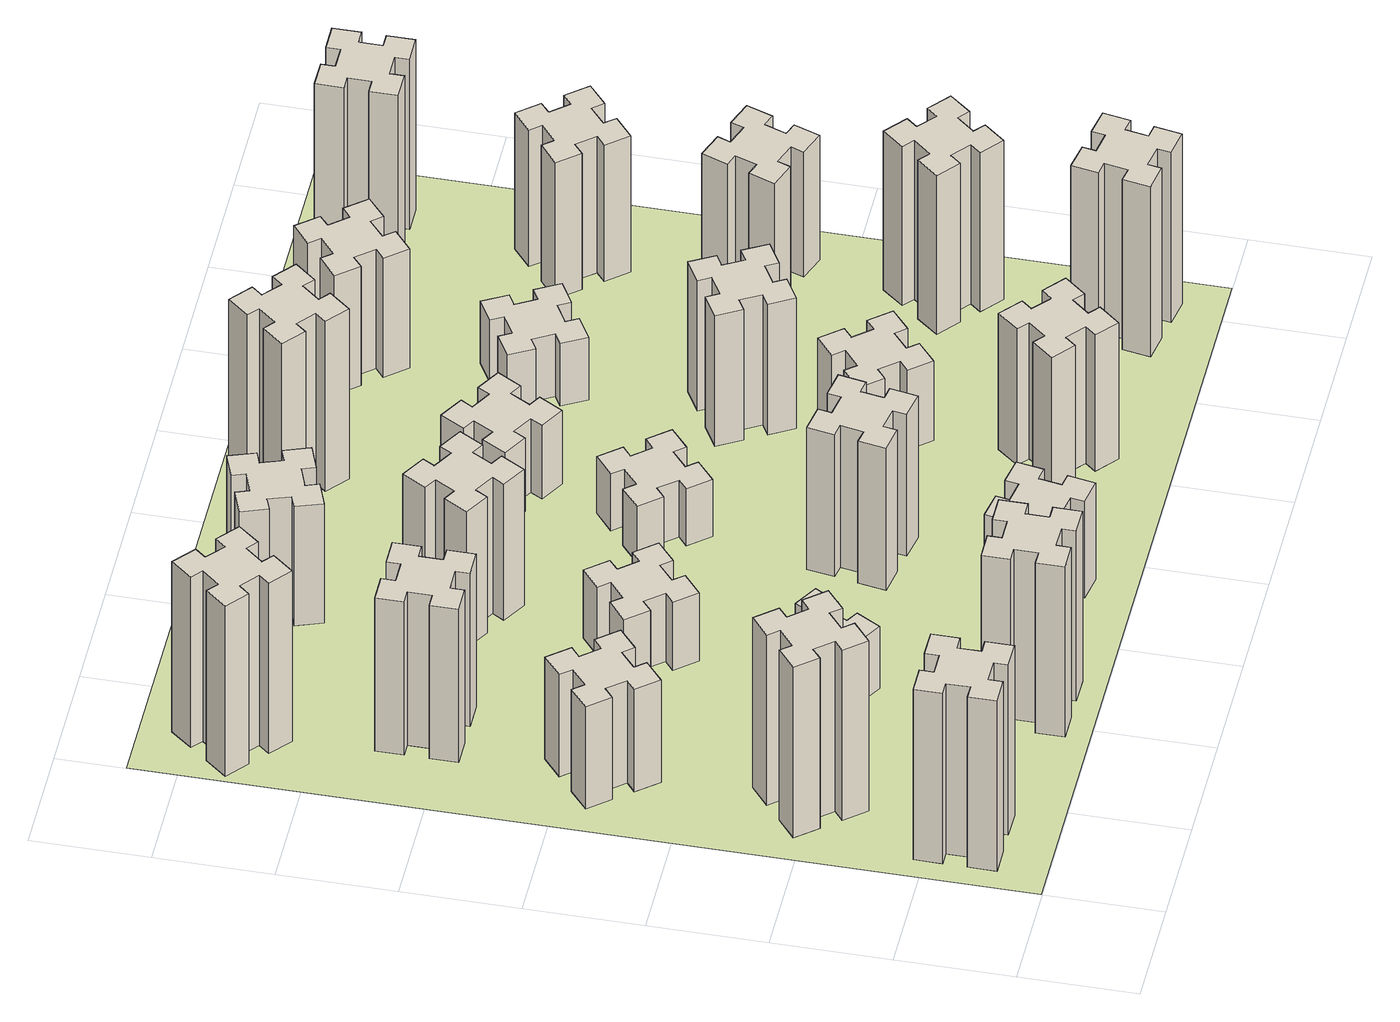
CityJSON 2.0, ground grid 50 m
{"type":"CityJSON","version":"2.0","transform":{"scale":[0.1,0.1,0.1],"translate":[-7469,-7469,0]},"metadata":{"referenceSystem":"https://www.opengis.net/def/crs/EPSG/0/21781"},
"CityObjects":{
"building1":{"type":"Building","attributes":{"class":"1000","function":"1000","usage":"1000","yearOfConstruction":2016,"roofType":"1000","measuredHeight":90,"storeysAboveGround":30,"storeysBelowGround":0},"geometry":[{"type":"Solid","lod":"1","boundaries":[[[[0,1,2,3,4,5,6,7,8,9,10,11,12,13,14,15,16,17,18,19]],[[17,16,20,21]],[[16,15,22,20]],[[15,14,23,22]],[[14,13,24,23]],[[13,12,25,24]],[[12,11,26,25]],[[11,10,27,26]],[[10,9,28,27]],[[9,8,29,28]],[[8,7,30,29]],[[7,6,31,30]],[[6,5,32,31]],[[5,4,33,32]],[[4,3,34,33]],[[3,2,35,34]],[[2,1,36,35]],[[1,0,37,36]],[[0,19,38,37]],[[19,18,39,38]],[[18,17,21,39]],[[24,25,26,27,28,29,30,31,32,33,34,35,36,37,38,39,21,20,22,23]]]]}]},
"building2":{"type":"Building","attributes":{"class":"1000","function":"1000","usage":"1000","yearOfConstruction":2016,"roofType":"1000","measuredHeight":90,"storeysAboveGround":30,"storeysBelowGround":0},"geometry":[{"type":"Solid","lod":"1","boundaries":[[[[40,41,42,43,44,45,46,47,48,49,50,51,52,53,54,55,56,57,58,59]],[[57,56,60,61]],[[56,55,62,60]],[[55,54,63,62]],[[54,53,64,63]],[[53,52,65,64]],[[52,51,66,65]],[[51,50,67,66]],[[50,49,68,67]],[[49,48,69,68]],[[48,47,70,69]],[[47,46,71,70]],[[46,45,72,71]],[[45,44,73,72]],[[44,43,74,73]],[[43,42,75,74]],[[42,41,76,75]],[[41,40,77,76]],[[40,59,78,77]],[[59,58,79,78]],[[58,57,61,79]],[[64,65,66,67,68,69,70,71,72,73,74,75,76,77,78,79,61,60,62,63]]]]}]},
"building3":{"type":"Building","attributes":{"class":"1000","function":"1000","usage":"1000","yearOfConstruction":2016,"roofType":"1000","measuredHeight":54,"storeysAboveGround":30,"storeysBelowGround":0},"geometry":[{"type":"Solid","lod":"1","boundaries":[[[[80,81,82,83,84,85,86,87,88,89,90,91,92,93,94,95,96,97,98,99]],[[97,96,100,101]],[[96,95,102,100]],[[95,94,103,102]],[[94,93,104,103]],[[93,92,105,104]],[[92,91,106,105]],[[91,90,107,106]],[[90,89,108,107]],[[89,88,109,108]],[[88,87,110,109]],[[87,86,111,110]],[[86,85,112,111]],[[85,84,113,112]],[[84,83,114,113]],[[83,82,115,114]],[[82,81,116,115]],[[81,80,117,116]],[[80,99,118,117]],[[99,98,119,118]],[[98,97,101,119]],[[104,105,106,107,108,109,110,111,112,113,114,115,116,117,118,119,101,100,102,103]]]]}]},
"building4":{"type":"Building","attributes":{"class":"1000","function":"1000","usage":"1000","yearOfConstruction":2016,"roofType":"1000","measuredHeight":90,"storeysAboveGround":30,"storeysBelowGround":0},"geometry":[{"type":"Solid","lod":"1","boundaries":[[[[120,121,122,123,124,125,126,127,128,129,130,131,132,133,134,135,136,137,138,139]],[[137,136,140,141]],[[136,135,142,140]],[[135,134,143,142]],[[134,133,144,143]],[[133,132,145,144]],[[132,131,146,145]],[[131,130,147,146]],[[130,129,148,147]],[[129,128,149,148]],[[128,127,150,149]],[[127,126,151,150]],[[126,125,152,151]],[[125,124,153,152]],[[124,123,154,153]],[[123,122,155,154]],[[122,121,156,155]],[[121,120,157,156]],[[120,139,158,157]],[[139,138,159,158]],[[138,137,141,159]],[[144,145,146,147,148,149,150,151,152,153,154,155,156,157,158,159,141,140,142,143]]]]}]},
"building5":{"type":"Building","attributes":{"class":"1000","function":"1000","usage":"1000","yearOfConstruction":2016,"roofType":"1000","measuredHeight":81,"storeysAboveGround":30,"storeysBelowGround":0},"geometry":[{"type":"Solid","lod":"1","boundaries":[[[[160,161,162,163,164,165,166,167,168,169,170,171,172,173,174,175,176,177,178,179]],[[177,176,180,181]],[[176,175,182,180]],[[175,174,183,182]],[[174,173,184,183]],[[173,172,185,184]],[[172,171,186,185]],[[171,170,187,186]],[[170,169,188,187]],[[169,168,189,188]],[[168,167,190,189]],[[167,166,191,190]],[[166,165,192,191]],[[165,164,193,192]],[[164,163,194,193]],[[163,162,195,194]],[[162,161,196,195]],[[161,160,197,196]],[[160,179,198,197]],[[179,178,199,198]],[[178,177,181,199]],[[184,185,186,187,188,189,190,191,192,193,194,195,196,197,198,199,181,180,182,183]]]]}]},
"building6":{"type":"Building","attributes":{"class":"1000","function":"1000","usage":"1000","yearOfConstruction":2016,"roofType":"1000","measuredHeight":90,"storeysAboveGround":30,"storeysBelowGround":0},"geometry":[{"type":"Solid","lod":"1","boundaries":[[[[200,201,202,203,204,205,206,207,208,209,210,211,212,213,214,215,216,217,218,219]],[[217,216,220,221]],[[216,215,222,220]],[[215,214,223,222]],[[214,213,224,223]],[[213,212,225,224]],[[212,211,226,225]],[[211,210,227,226]],[[210,209,228,227]],[[209,208,229,228]],[[208,207,230,229]],[[207,206,231,230]],[[206,205,232,231]],[[205,204,233,232]],[[204,203,234,233]],[[203,202,235,234]],[[202,201,236,235]],[[201,200,237,236]],[[200,219,238,237]],[[219,218,239,238]],[[218,217,221,239]],[[224,225,226,227,228,229,230,231,232,233,234,235,236,237,238,239,221,220,222,223]]]]}]},
"building7":{"type":"Building","attributes":{"class":"1000","function":"1000","usage":"1000","yearOfConstruction":2016,"roofType":"1000","measuredHeight":33,"storeysAboveGround":30,"storeysBelowGround":0},"geometry":[{"type":"Solid","lod":"1","boundaries":[[[[240,241,242,243,244,245,246,247,248,249,250,251,252,253,254,255,256,257,258,259]],[[257,256,260,261]],[[256,255,262,260]],[[255,254,263,262]],[[254,253,264,263]],[[253,252,265,264]],[[252,251,266,265]],[[251,250,267,266]],[[250,249,268,267]],[[249,248,269,268]],[[248,247,270,269]],[[247,246,271,270]],[[246,245,272,271]],[[245,244,273,272]],[[244,243,274,273]],[[243,242,275,274]],[[242,241,276,275]],[[241,240,277,276]],[[240,259,278,277]],[[259,258,279,278]],[[258,257,261,279]],[[264,265,266,267,268,269,270,271,272,273,274,275,276,277,278,279,261,260,262,263]]]]}]},
"building8":{"type":"Building","attributes":{"class":"1000","function":"1000","usage":"1000","yearOfConstruction":2016,"roofType":"1000","measuredHeight":36,"storeysAboveGround":30,"storeysBelowGround":0},"geometry":[{"type":"Solid","lod":"1","boundaries":[[[[280,281,282,283,284,285,286,287,288,289,290,291,292,293,294,295,296,297,298,299]],[[297,296,300,301]],[[296,295,302,300]],[[295,294,303,302]],[[294,293,304,303]],[[293,292,305,304]],[[292,291,306,305]],[[291,290,307,306]],[[290,289,308,307]],[[289,288,309,308]],[[288,287,310,309]],[[287,286,311,310]],[[286,285,312,311]],[[285,284,313,312]],[[284,283,314,313]],[[283,282,315,314]],[[282,281,316,315]],[[281,280,317,316]],[[280,299,318,317]],[[299,298,319,318]],[[298,297,301,319]],[[304,305,306,307,308,309,310,311,312,313,314,315,316,317,318,319,301,300,302,303]]]]}]},
"building9":{"type":"Building","attributes":{"class":"1000","function":"1000","usage":"1000","yearOfConstruction":2016,"roofType":"1000","measuredHeight":51,"storeysAboveGround":30,"storeysBelowGround":0},"geometry":[{"type":"Solid","lod":"1","boundaries":[[[[320,321,322,323,324,325,326,327,328,329,330,331,332,333,334,335,336,337,338,339]],[[337,336,340,341]],[[336,335,342,340]],[[335,334,343,342]],[[334,333,344,343]],[[333,332,345,344]],[[332,331,346,345]],[[331,330,347,346]],[[330,329,348,347]],[[329,328,349,348]],[[328,327,350,349]],[[327,326,351,350]],[[326,325,352,351]],[[325,324,353,352]],[[324,323,354,353]],[[323,322,355,354]],[[322,321,356,355]],[[321,320,357,356]],[[320,339,358,357]],[[339,338,359,358]],[[338,337,341,359]],[[344,345,346,347,348,349,350,351,352,353,354,355,356,357,358,359,341,340,342,343]]]]}]},
"building10":{"type":"Building","attributes":{"class":"1000","function":"1000","usage":"1000","yearOfConstruction":2016,"roofType":"1000","measuredHeight":72,"storeysAboveGround":30,"storeysBelowGround":0},"geometry":[{"type":"Solid","lod":"1","boundaries":[[[[360,361,362,363,364,365,366,367,368,369,370,371,372,373,374,375,376,377,378,379]],[[377,376,380,381]],[[376,375,382,380]],[[375,374,383,382]],[[374,373,384,383]],[[373,372,385,384]],[[372,371,386,385]],[[371,370,387,386]],[[370,369,388,387]],[[369,368,389,388]],[[368,367,390,389]],[[367,366,391,390]],[[366,365,392,391]],[[365,364,393,392]],[[364,363,394,393]],[[363,362,395,394]],[[362,361,396,395]],[[361,360,397,396]],[[360,379,398,397]],[[379,378,399,398]],[[378,377,381,399]],[[384,385,386,387,388,389,390,391,392,393,394,395,396,397,398,399,381,380,382,383]]]]}]},
"building11":{"type":"Building","attributes":{"class":"1000","function":"1000","usage":"1000","yearOfConstruction":2016,"roofType":"1000","measuredHeight":63,"storeysAboveGround":30,"storeysBelowGround":0},"geometry":[{"type":"Solid","lod":"1","boundaries":[[[[400,401,402,403,404,405,406,407,408,409,410,411,412,413,414,415,416,417,418,419]],[[417,416,420,421]],[[416,415,422,420]],[[415,414,423,422]],[[414,413,424,423]],[[413,412,425,424]],[[412,411,426,425]],[[411,410,427,426]],[[410,409,428,427]],[[409,408,429,428]],[[408,407,430,429]],[[407,406,431,430]],[[406,405,432,431]],[[405,404,433,432]],[[404,403,434,433]],[[403,402,435,434]],[[402,401,436,435]],[[401,400,437,436]],[[400,419,438,437]],[[419,418,439,438]],[[418,417,421,439]],[[424,425,426,427,428,429,430,431,432,433,434,435,436,437,438,439,421,420,422,423]]]]}]},
"building12":{"type":"Building","attributes":{"class":"1000","function":"1000","usage":"1000","yearOfConstruction":2016,"roofType":"1000","measuredHeight":75,"storeysAboveGround":30,"storeysBelowGround":0},"geometry":[{"type":"Solid","lod":"1","boundaries":[[[[440,441,442,443,444,445,446,447,448,449,450,451,452,453,454,455,456,457,458,459]],[[457,456,460,461]],[[456,455,462,460]],[[455,454,463,462]],[[454,453,464,463]],[[453,452,465,464]],[[452,451,466,465]],[[451,450,467,466]],[[450,449,468,467]],[[449,448,469,468]],[[448,447,470,469]],[[447,446,471,470]],[[446,445,472,471]],[[445,444,473,472]],[[444,443,474,473]],[[443,442,475,474]],[[442,441,476,475]],[[441,440,477,476]],[[440,459,478,477]],[[459,458,479,478]],[[458,457,461,479]],[[464,465,466,467,468,469,470,471,472,473,474,475,476,477,478,479,461,460,462,463]]]]}]},
"building13":{"type":"Building","attributes":{"class":"1000","function":"1000","usage":"1000","yearOfConstruction":2016,"roofType":"1000","measuredHeight":30,"storeysAboveGround":30,"storeysBelowGround":0},"geometry":[{"type":"Solid","lod":"1","boundaries":[[[[480,481,482,483,484,485,486,487,488,489,490,491,492,493,494,495,496,497,498,499]],[[497,496,500,501]],[[496,495,502,500]],[[495,494,503,502]],[[494,493,504,503]],[[493,492,505,504]],[[492,491,506,505]],[[491,490,507,506]],[[490,489,508,507]],[[489,488,509,508]],[[488,487,510,509]],[[487,486,511,510]],[[486,485,512,511]],[[485,484,513,512]],[[484,483,514,513]],[[483,482,515,514]],[[482,481,516,515]],[[481,480,517,516]],[[480,499,518,517]],[[499,498,519,518]],[[498,497,501,519]],[[504,505,506,507,508,509,510,511,512,513,514,515,516,517,518,519,501,500,502,503]]]]}]},
"building14":{"type":"Building","attributes":{"class":"1000","function":"1000","usage":"1000","yearOfConstruction":2016,"roofType":"1000","measuredHeight":39,"storeysAboveGround":30,"storeysBelowGround":0},"geometry":[{"type":"Solid","lod":"1","boundaries":[[[[520,521,522,523,524,525,526,527,528,529,530,531,532,533,534,535,536,537,538,539]],[[537,536,540,541]],[[536,535,542,540]],[[535,534,543,542]],[[534,533,544,543]],[[533,532,545,544]],[[532,531,546,545]],[[531,530,547,546]],[[530,529,548,547]],[[529,528,549,548]],[[528,527,550,549]],[[527,526,551,550]],[[526,525,552,551]],[[525,524,553,552]],[[524,523,554,553]],[[523,522,555,554]],[[522,521,556,555]],[[521,520,557,556]],[[520,539,558,557]],[[539,538,559,558]],[[538,537,541,559]],[[544,545,546,547,548,549,550,551,552,553,554,555,556,557,558,559,541,540,542,543]]]]}]},
"building15":{"type":"Building","attributes":{"class":"1000","function":"1000","usage":"1000","yearOfConstruction":2016,"roofType":"1000","measuredHeight":72,"storeysAboveGround":30,"storeysBelowGround":0},"geometry":[{"type":"Solid","lod":"1","boundaries":[[[[560,561,562,563,564,565,566,567,568,569,570,571,572,573,574,575,576,577,578,579]],[[577,576,580,581]],[[576,575,582,580]],[[575,574,583,582]],[[574,573,584,583]],[[573,572,585,584]],[[572,571,586,585]],[[571,570,587,586]],[[570,569,588,587]],[[569,568,589,588]],[[568,567,590,589]],[[567,566,591,590]],[[566,565,592,591]],[[565,564,593,592]],[[564,563,594,593]],[[563,562,595,594]],[[562,561,596,595]],[[561,560,597,596]],[[560,579,598,597]],[[579,578,599,598]],[[578,577,581,599]],[[584,585,586,587,588,589,590,591,592,593,594,595,596,597,598,599,581,580,582,583]]]]}]},
"building16":{"type":"Building","attributes":{"class":"1000","function":"1000","usage":"1000","yearOfConstruction":2016,"roofType":"1000","measuredHeight":90,"storeysAboveGround":30,"storeysBelowGround":0},"geometry":[{"type":"Solid","lod":"1","boundaries":[[[[600,601,602,603,604,605,606,607,608,609,610,611,612,613,614,615,616,617,618,619]],[[617,616,620,621]],[[616,615,622,620]],[[615,614,623,622]],[[614,613,624,623]],[[613,612,625,624]],[[612,611,626,625]],[[611,610,627,626]],[[610,609,628,627]],[[609,608,629,628]],[[608,607,630,629]],[[607,606,631,630]],[[606,605,632,631]],[[605,604,633,632]],[[604,603,634,633]],[[603,602,635,634]],[[602,601,636,635]],[[601,600,637,636]],[[600,619,638,637]],[[619,618,639,638]],[[618,617,621,639]],[[624,625,626,627,628,629,630,631,632,633,634,635,636,637,638,639,621,620,622,623]]]]}]},
"building17":{"type":"Building","attributes":{"class":"1000","function":"1000","usage":"1000","yearOfConstruction":2016,"roofType":"1000","measuredHeight":42,"storeysAboveGround":30,"storeysBelowGround":0},"geometry":[{"type":"Solid","lod":"1","boundaries":[[[[640,641,642,643,644,645,646,647,648,649,650,651,652,653,654,655,656,657,658,659]],[[657,656,660,661]],[[656,655,662,660]],[[655,654,663,662]],[[654,653,664,663]],[[653,652,665,664]],[[652,651,666,665]],[[651,650,667,666]],[[650,649,668,667]],[[649,648,669,668]],[[648,647,670,669]],[[647,646,671,670]],[[646,645,672,671]],[[645,644,673,672]],[[644,643,674,673]],[[643,642,675,674]],[[642,641,676,675]],[[641,640,677,676]],[[640,659,678,677]],[[659,658,679,678]],[[658,657,661,679]],[[664,665,666,667,668,669,670,671,672,673,674,675,676,677,678,679,661,660,662,663]]]]}]},
"building18":{"type":"Building","attributes":{"class":"1000","function":"1000","usage":"1000","yearOfConstruction":2016,"roofType":"1000","measuredHeight":69,"storeysAboveGround":30,"storeysBelowGround":0},"geometry":[{"type":"Solid","lod":"1","boundaries":[[[[680,681,682,683,684,685,686,687,688,689,690,691,692,693,694,695,696,697,698,699]],[[697,696,700,701]],[[696,695,702,700]],[[695,694,703,702]],[[694,693,704,703]],[[693,692,705,704]],[[692,691,706,705]],[[691,690,707,706]],[[690,689,708,707]],[[689,688,709,708]],[[688,687,710,709]],[[687,686,711,710]],[[686,685,712,711]],[[685,684,713,712]],[[684,683,714,713]],[[683,682,715,714]],[[682,681,716,715]],[[681,680,717,716]],[[680,699,718,717]],[[699,698,719,718]],[[698,697,701,719]],[[704,705,706,707,708,709,710,711,712,713,714,715,716,717,718,719,701,700,702,703]]]]}]},
"building19":{"type":"Building","attributes":{"class":"1000","function":"1000","usage":"1000","yearOfConstruction":2016,"roofType":"1000","measuredHeight":33,"storeysAboveGround":30,"storeysBelowGround":0},"geometry":[{"type":"Solid","lod":"1","boundaries":[[[[720,721,722,723,724,725,726,727,728,729,730,731,732,733,734,735,736,737,738,739]],[[737,736,740,741]],[[736,735,742,740]],[[735,734,743,742]],[[734,733,744,743]],[[733,732,745,744]],[[732,731,746,745]],[[731,730,747,746]],[[730,729,748,747]],[[729,728,749,748]],[[728,727,750,749]],[[727,726,751,750]],[[726,725,752,751]],[[725,724,753,752]],[[724,723,754,753]],[[723,722,755,754]],[[722,721,756,755]],[[721,720,757,756]],[[720,739,758,757]],[[739,738,759,758]],[[738,737,741,759]],[[744,745,746,747,748,749,750,751,752,753,754,755,756,757,758,759,741,740,742,743]]]]}]},
"building20":{"type":"Building","attributes":{"class":"1000","function":"1000","usage":"1000","yearOfConstruction":2016,"roofType":"1000","measuredHeight":90,"storeysAboveGround":30,"storeysBelowGround":0},"geometry":[{"type":"Solid","lod":"1","boundaries":[[[[760,761,762,763,764,765,766,767,768,769,770,771,772,773,774,775,776,777,778,779]],[[777,776,780,781]],[[776,775,782,780]],[[775,774,783,782]],[[774,773,784,783]],[[773,772,785,784]],[[772,771,786,785]],[[771,770,787,786]],[[770,769,788,787]],[[769,768,789,788]],[[768,767,790,789]],[[767,766,791,790]],[[766,765,792,791]],[[765,764,793,792]],[[764,763,794,793]],[[763,762,795,794]],[[762,761,796,795]],[[761,760,797,796]],[[760,779,798,797]],[[779,778,799,798]],[[778,777,781,799]],[[784,785,786,787,788,789,790,791,792,793,794,795,796,797,798,799,781,780,782,783]]]]}]},
"building21":{"type":"Building","attributes":{"class":"1000","function":"1000","usage":"1000","yearOfConstruction":2016,"roofType":"1000","measuredHeight":63,"storeysAboveGround":30,"storeysBelowGround":0},"geometry":[{"type":"Solid","lod":"1","boundaries":[[[[800,801,802,803,804,805,806,807,808,809,810,811,812,813,814,815,816,817,818,819]],[[817,816,820,821]],[[816,815,822,820]],[[815,814,823,822]],[[814,813,824,823]],[[813,812,825,824]],[[812,811,826,825]],[[811,810,827,826]],[[810,809,828,827]],[[809,808,829,828]],[[808,807,830,829]],[[807,806,831,830]],[[806,805,832,831]],[[805,804,833,832]],[[804,803,834,833]],[[803,802,835,834]],[[802,801,836,835]],[[801,800,837,836]],[[800,819,838,837]],[[819,818,839,838]],[[818,817,821,839]],[[824,825,826,827,828,829,830,831,832,833,834,835,836,837,838,839,821,820,822,823]]]]}]},
"building22":{"type":"Building","attributes":{"class":"1000","function":"1000","usage":"1000","yearOfConstruction":2016,"roofType":"1000","measuredHeight":84,"storeysAboveGround":30,"storeysBelowGround":0},"geometry":[{"type":"Solid","lod":"1","boundaries":[[[[840,841,842,843,844,845,846,847,848,849,850,851,852,853,854,855,856,857,858,859]],[[857,856,860,861]],[[856,855,862,860]],[[855,854,863,862]],[[854,853,864,863]],[[853,852,865,864]],[[852,851,866,865]],[[851,850,867,866]],[[850,849,868,867]],[[849,848,869,868]],[[848,847,870,869]],[[847,846,871,870]],[[846,845,872,871]],[[845,844,873,872]],[[844,843,874,873]],[[843,842,875,874]],[[842,841,876,875]],[[841,840,877,876]],[[840,859,878,877]],[[859,858,879,878]],[[858,857,861,879]],[[864,865,866,867,868,869,870,871,872,873,874,875,876,877,878,879,861,860,862,863]]]]}]},
"building23":{"type":"Building","attributes":{"class":"1000","function":"1000","usage":"1000","yearOfConstruction":2016,"roofType":"1000","measuredHeight":66,"storeysAboveGround":30,"storeysBelowGround":0},"geometry":[{"type":"Solid","lod":"1","boundaries":[[[[880,881,882,883,884,885,886,887,888,889,890,891,892,893,894,895,896,897,898,899]],[[897,896,900,901]],[[896,895,902,900]],[[895,894,903,902]],[[894,893,904,903]],[[893,892,905,904]],[[892,891,906,905]],[[891,890,907,906]],[[890,889,908,907]],[[889,888,909,908]],[[888,887,910,909]],[[887,886,911,910]],[[886,885,912,911]],[[885,884,913,912]],[[884,883,914,913]],[[883,882,915,914]],[[882,881,916,915]],[[881,880,917,916]],[[880,899,918,917]],[[899,898,919,918]],[[898,897,901,919]],[[904,905,906,907,908,909,910,911,912,913,914,915,916,917,918,919,901,900,902,903]]]]}]},
"building24":{"type":"Building","attributes":{"class":"1000","function":"1000","usage":"1000","yearOfConstruction":2016,"roofType":"1000","measuredHeight":72,"storeysAboveGround":30,"storeysBelowGround":0},"geometry":[{"type":"Solid","lod":"1","boundaries":[[[[920,921,922,923,924,925,926,927,928,929,930,931,932,933,934,935,936,937,938,939]],[[937,936,940,941]],[[936,935,942,940]],[[935,934,943,942]],[[934,933,944,943]],[[933,932,945,944]],[[932,931,946,945]],[[931,930,947,946]],[[930,929,948,947]],[[929,928,949,948]],[[928,927,950,949]],[[927,926,951,950]],[[926,925,952,951]],[[925,924,953,952]],[[924,923,954,953]],[[923,922,955,954]],[[922,921,956,955]],[[921,920,957,956]],[[920,939,958,957]],[[939,938,959,958]],[[938,937,941,959]],[[944,945,946,947,948,949,950,951,952,953,954,955,956,957,958,959,941,940,942,943]]]]}]},
"building25":{"type":"Building","attributes":{"class":"1000","function":"1000","usage":"1000","yearOfConstruction":2016,"roofType":"1000","measuredHeight":90,"storeysAboveGround":30,"storeysBelowGround":0},"geometry":[{"type":"Solid","lod":"1","boundaries":[[[[960,961,962,963,964,965,966,967,968,969,970,971,972,973,974,975,976,977,978,979]],[[977,976,980,981]],[[976,975,982,980]],[[975,974,983,982]],[[974,973,984,983]],[[973,972,985,984]],[[972,971,986,985]],[[971,970,987,986]],[[970,969,988,987]],[[969,968,989,988]],[[968,967,990,989]],[[967,966,991,990]],[[966,965,992,991]],[[965,964,993,992]],[[964,963,994,993]],[[963,962,995,994]],[[962,961,996,995]],[[961,960,997,996]],[[960,979,998,997]],[[979,978,999,998]],[[978,977,981,999]],[[984,985,986,987,988,989,990,991,992,993,994,995,996,997,998,999,981,980,982,983]]]]}]},
"landuse1":{"type":"LandUse","attributes":{"name":"plot1","function":"1010"},"geometry":[{"type":"MultiSurface","lod":"1","boundaries":[[[1000,1001,1002,1003]]]}]}
},
"vertices":[
[165,425,0],[165,325,0],[105,325,0],[105,205,0],[225,205,0],[225,265,0],[325,265,0],[325,205,0],[445,205,0],[445,325,0],[385,325,0],[385,425,0],[445,425,0],[445,545,0],[325,545,0],[325,485,0],[225,485,0],[225,545,0],[105,545,0],[105,425,0],[225,485,900],[225,545,900],[325,485,900],[325,545,900],[445,545,900],[445,425,900],[385,425,900],[385,325,900],[445,325,900],[445,205,900],[325,205,900],[325,265,900],[225,265,900],[225,205,900],[105,205,900],[105,325,900],[165,325,900],[165,425,900],[105,425,900],[105,545,900],
[492,1048,0],[427,1124,0],[473,1163,0],[396,1255,0],[304,1178,0],[343,1132,0],[266,1067,0],[228,1113,0],[136,1036,0],[213,944,0],[259,983,0],[323,906,0],[277,868,0],[354,776,0],[446,853,0],[408,899,0],[484,963,0],[523,917,0],[615,994,0],[538,1086,0],[484,963,900],[523,917,900],[408,899,900],[446,853,900],[354,776,900],[277,868,900],[323,906,900],[259,983,900],[213,944,900],[136,1036,900],[228,1113,900],[266,1067,900],[343,1132,900],[304,1178,900],[396,1255,900],[473,1163,900],[427,1124,900],[492,1048,900],[538,1086,900],[615,994,900],
[492,1888,0],[427,1964,0],[473,2003,0],[396,2095,0],[304,2018,0],[343,1972,0],[266,1907,0],[228,1953,0],[136,1876,0],[213,1784,0],[259,1823,0],[323,1746,0],[277,1708,0],[354,1616,0],[446,1693,0],[408,1739,0],[484,1803,0],[523,1757,0],[615,1834,0],[538,1926,0],[484,1803,540],[523,1757,540],[408,1739,540],[446,1693,540],[354,1616,540],[277,1708,540],[323,1746,540],[259,1823,540],[213,1784,540],[136,1876,540],[228,1953,540],[266,1907,540],[343,1972,540],[304,2018,540],[396,2095,540],[473,2003,540],[427,1964,540],[492,1888,540],[538,1926,540],[615,1834,540],
[1225,225,0],[1225,325,0],[1285,325,0],[1285,445,0],[1165,445,0],[1165,385,0],[1065,385,0],[1065,445,0],[945,445,0],[945,325,0],[1005,325,0],[1005,225,0],[945,225,0],[945,105,0],[1065,105,0],[1065,165,0],[1165,165,0],[1165,105,0],[1285,105,0],[1285,225,0],[1165,165,900],[1165,105,900],[1065,165,900],[1065,105,900],[945,105,900],[945,225,900],[1005,225,900],[1005,325,900],[945,325,900],[945,445,900],[1065,445,900],[1065,385,900],[1165,385,900],[1165,445,900],[1285,445,900],[1285,325,900],[1225,325,900],[1225,225,900],[1285,225,900],[1285,105,900],
[585,2545,0],[585,2645,0],[645,2645,0],[645,2765,0],[525,2765,0],[525,2705,0],[425,2705,0],[425,2765,0],[305,2765,0],[305,2645,0],[365,2645,0],[365,2545,0],[305,2545,0],[305,2425,0],[425,2425,0],[425,2485,0],[525,2485,0],[525,2425,0],[645,2425,0],[645,2545,0],[525,2485,810],[525,2425,810],[425,2485,810],[425,2425,810],[305,2425,810],[305,2545,810],[365,2545,810],[365,2645,810],[305,2645,810],[305,2765,810],[425,2765,810],[425,2705,810],[525,2705,810],[525,2765,810],[645,2765,810],[645,2645,810],[585,2645,810],[585,2545,810],[645,2545,810],[645,2425,810],
[384,3387,0],[308,3452,0],[346,3498,0],[254,3575,0],[177,3483,0],[223,3444,0],[159,3368,0],[113,3406,0],[36,3314,0],[128,3237,0],[166,3283,0],[243,3219,0],[204,3173,0],[296,3096,0],[373,3188,0],[327,3226,0],[392,3303,0],[438,3264,0],[515,3356,0],[423,3433,0],[392,3303,900],[438,3264,900],[327,3226,900],[373,3188,900],[296,3096,900],[204,3173,900],[243,3219,900],[166,3283,900],[128,3237,900],[36,3314,900],[113,3406,900],[159,3368,900],[223,3444,900],[177,3483,900],[254,3575,900],[346,3498,900],[308,3452,900],[384,3387,900],[423,3433,900],[515,3356,900],
[1086,1017,0],[1136,1104,0],[1188,1074,0],[1248,1178,0],[1144,1238,0],[1114,1186,0],[1027,1236,0],[1057,1288,0],[953,1348,0],[893,1244,0],[945,1214,0],[895,1127,0],[843,1157,0],[783,1053,0],[887,993,0],[917,1045,0],[1004,995,0],[974,943,0],[1078,883,0],[1138,987,0],[1004,995,330],[974,943,330],[917,1045,330],[887,993,330],[783,1053,330],[843,1157,330],[895,1127,330],[945,1214,330],[893,1244,330],[953,1348,330],[1057,1288,330],[1027,1236,330],[1114,1186,330],[1144,1238,330],[1248,1178,330],[1188,1074,330],[1136,1104,330],[1086,1017,330],[1138,987,330],[1078,883,330],
[1083,1972,0],[1006,1907,0],[968,1953,0],[876,1876,0],[953,1784,0],[999,1823,0],[1063,1746,0],[1017,1708,0],[1094,1616,0],[1186,1693,0],[1148,1739,0],[1224,1803,0],[1263,1757,0],[1355,1834,0],[1278,1926,0],[1232,1888,0],[1167,1964,0],[1213,2003,0],[1136,2095,0],[1044,2018,0],[1167,1964,360],[1213,2003,360],[1232,1888,360],[1278,1926,360],[1355,1834,360],[1263,1757,360],[1224,1803,360],[1148,1739,360],[1186,1693,360],[1094,1616,360],[1017,1708,360],[1063,1746,360],[999,1823,360],[953,1784,360],[876,1876,360],[968,1953,360],[1006,1907,360],[1083,1972,360],[1044,2018,360],[1136,2095,360],
[1656,444,0],[1638,345,0],[1579,356,0],[1558,237,0],[1677,217,0],[1687,276,0],[1785,258,0],[1775,199,0],[1893,178,0],[1914,297,0],[1855,307,0],[1872,405,0],[1931,395,0],[1952,513,0],[1834,534,0],[1824,475,0],[1725,492,0],[1736,551,0],[1617,572,0],[1597,454,0],[1725,492,510],[1736,551,510],[1824,475,510],[1834,534,510],[1952,513,510],[1931,395,510],[1872,405,510],[1855,307,510],[1914,297,510],[1893,178,510],[1775,199,510],[1785,258,510],[1687,276,510],[1677,217,510],[1558,237,510],[1579,356,510],[1638,345,510],[1656,444,510],[1597,454,510],[1617,572,510],
[1314,2666,0],[1227,2716,0],[1257,2768,0],[1153,2828,0],[1093,2724,0],[1145,2694,0],[1095,2607,0],[1043,2637,0],[983,2533,0],[1087,2473,0],[1117,2525,0],[1204,2475,0],[1174,2423,0],[1278,2363,0],[1338,2467,0],[1286,2497,0],[1336,2584,0],[1388,2554,0],[1448,2658,0],[1344,2718,0],[1336,2584,720],[1388,2554,720],[1286,2497,720],[1338,2467,720],[1278,2363,720],[1174,2423,720],[1204,2475,720],[1117,2525,720],[1087,2473,720],[983,2533,720],[1043,2637,720],[1095,2607,720],[1145,2694,720],[1093,2724,720],[1153,2828,720],[1257,2768,720],[1227,2716,720],[1314,2666,720],[1344,2718,720],[1448,2658,720],
[1125,3456,0],[1031,3422,0],[1010,3478,0],[897,3437,0],[939,3324,0],[995,3345,0],[1029,3251,0],[973,3230,0],[1014,3117,0],[1127,3159,0],[1106,3215,0],[1200,3249,0],[1220,3193,0],[1333,3234,0],[1292,3347,0],[1236,3326,0],[1202,3420,0],[1258,3440,0],[1217,3553,0],[1104,3512,0],[1202,3420,630],[1258,3440,630],[1236,3326,630],[1292,3347,630],[1333,3234,630],[1220,3193,630],[1200,3249,630],[1106,3215,630],[1127,3159,630],[1014,3117,630],[973,3230,630],[1029,3251,630],[995,3345,630],[939,3324,630],[897,3437,630],[1010,3478,630],[1031,3422,630],[1125,3456,630],[1104,3512,630],[1217,3553,630],
[1955,1047,0],[1972,1145,0],[2031,1135,0],[2052,1253,0],[1934,1274,0],[1924,1215,0],[1825,1232,0],[1836,1291,0],[1717,1312,0],[1697,1194,0],[1756,1184,0],[1738,1085,0],[1679,1096,0],[1658,977,0],[1777,957,0],[1787,1016,0],[1885,998,0],[1875,939,0],[1993,918,0],[2014,1037,0],[1885,998,750],[1875,939,750],[1787,1016,750],[1777,957,750],[1658,977,750],[1679,1096,750],[1738,1085,750],[1756,1184,750],[1697,1194,750],[1717,1312,750],[1836,1291,750],[1825,1232,750],[1924,1215,750],[1934,1274,750],[2052,1253,750],[2031,1135,750],[1972,1145,750],[1955,1047,750],[2014,1037,750],[1993,918,750],
[1972,1988,0],[1907,2064,0],[1953,2103,0],[1876,2195,0],[1784,2118,0],[1823,2072,0],[1746,2007,0],[1708,2053,0],[1616,1976,0],[1693,1884,0],[1739,1923,0],[1803,1846,0],[1757,1808,0],[1834,1716,0],[1926,1793,0],[1888,1839,0],[1964,1903,0],[2003,1857,0],[2095,1934,0],[2018,2026,0],[1964,1903,300],[2003,1857,300],[1888,1839,300],[1926,1793,300],[1834,1716,300],[1757,1808,300],[1803,1846,300],[1739,1923,300],[1693,1884,300],[1616,1976,300],[1708,2053,300],[1746,2007,300],[1823,2072,300],[1784,2118,300],[1876,2195,300],[1953,2103,300],[1907,2064,300],[1972,1988,300],[2018,2026,300],[2095,1934,300],
[2026,2497,0],[2076,2584,0],[2128,2554,0],[2188,2658,0],[2084,2718,0],[2054,2666,0],[1967,2716,0],[1997,2768,0],[1893,2828,0],[1833,2724,0],[1885,2694,0],[1835,2607,0],[1783,2637,0],[1723,2533,0],[1827,2473,0],[1857,2525,0],[1944,2475,0],[1914,2423,0],[2018,2363,0],[2078,2467,0],[1944,2475,390],[1914,2423,390],[1857,2525,390],[1827,2473,390],[1723,2533,390],[1783,2637,390],[1835,2607,390],[1885,2694,390],[1833,2724,390],[1893,2828,390],[1997,2768,390],[1967,2716,390],[2054,2666,390],[2084,2718,390],[2188,2658,390],[2128,2554,390],[2076,2584,390],[2026,2497,390],[2078,2467,390],[2018,2363,390],
[2486,423,0],[2563,359,0],[2524,313,0],[2616,236,0],[2693,328,0],[2647,366,0],[2712,443,0],[2758,404,0],[2835,496,0],[2743,573,0],[2704,527,0],[2628,592,0],[2666,638,0],[2574,715,0],[2497,623,0],[2543,584,0],[2479,508,0],[2433,546,0],[2356,454,0],[2448,377,0],[2479,508,720],[2433,546,720],[2543,584,720],[2497,623,720],[2574,715,720],[2666,638,720],[2628,592,720],[2704,527,720],[2743,573,720],[2835,496,720],[2758,404,720],[2712,443,720],[2647,366,720],[2693,328,720],[2616,236,720],[2524,313,720],[2563,359,720],[2486,423,720],[2448,377,720],[2356,454,720],
[1746,3383,0],[1823,3319,0],[1784,3273,0],[1876,3196,0],[1953,3288,0],[1907,3326,0],[1972,3403,0],[2018,3364,0],[2095,3456,0],[2003,3533,0],[1964,3487,0],[1888,3552,0],[1926,3598,0],[1834,3675,0],[1757,3583,0],[1803,3544,0],[1739,3468,0],[1693,3506,0],[1616,3414,0],[1708,3337,0],[1739,3468,900],[1693,3506,900],[1803,3544,900],[1757,3583,900],[1834,3675,900],[1926,3598,900],[1888,3552,900],[1964,3487,900],[2003,3533,900],[2095,3456,900],[2018,3364,900],[1972,3403,900],[1907,3326,900],[1953,3288,900],[1876,3196,900],[1784,3273,900],[1823,3319,900],[1746,3383,900],[1708,3337,900],[1616,3414,900],
[2563,1332,0],[2486,1267,0],[2448,1313,0],[2356,1236,0],[2433,1144,0],[2479,1183,0],[2543,1106,0],[2497,1068,0],[2574,976,0],[2666,1053,0],[2628,1099,0],[2704,1163,0],[2743,1117,0],[2835,1194,0],[2758,1286,0],[2712,1248,0],[2647,1324,0],[2693,1363,0],[2616,1455,0],[2524,1378,0],[2647,1324,420],[2693,1363,420],[2712,1248,420],[2758,1286,420],[2835,1194,420],[2743,1117,420],[2704,1163,420],[2628,1099,420],[2666,1053,420],[2574,976,420],[2497,1068,420],[2543,1106,420],[2479,1183,420],[2433,1144,420],[2356,1236,420],[2448,1313,420],[2486,1267,420],[2563,1332,420],[2524,1378,420],[2616,1455,420],
[2475,1744,0],[2525,1657,0],[2473,1627,0],[2533,1523,0],[2637,1583,0],[2607,1635,0],[2694,1685,0],[2724,1633,0],[2828,1693,0],[2768,1797,0],[2716,1767,0],[2666,1854,0],[2718,1884,0],[2658,1988,0],[2554,1928,0],[2584,1876,0],[2497,1826,0],[2467,1878,0],[2363,1818,0],[2423,1714,0],[2497,1826,690],[2467,1878,690],[2584,1876,690],[2554,1928,690],[2658,1988,690],[2718,1884,690],[2666,1854,690],[2716,1767,690],[2768,1797,690],[2828,1693,690],[2724,1633,690],[2694,1685,690],[2607,1635,690],[2637,1583,690],[2533,1523,690],[2473,1627,690],[2525,1657,690],[2475,1744,690],[2423,1714,690],[2363,1818,690],
[2475,2584,0],[2525,2497,0],[2473,2467,0],[2533,2363,0],[2637,2423,0],[2607,2475,0],[2694,2525,0],[2724,2473,0],[2828,2533,0],[2768,2637,0],[2716,2607,0],[2666,2694,0],[2718,2724,0],[2658,2828,0],[2554,2768,0],[2584,2716,0],[2497,2666,0],[2467,2718,0],[2363,2658,0],[2423,2554,0],[2497,2666,330],[2467,2718,330],[2584,2716,330],[2554,2768,330],[2658,2828,330],[2718,2724,330],[2666,2694,330],[2716,2607,330],[2768,2637,330],[2828,2533,330],[2724,2473,330],[2694,2525,330],[2607,2475,330],[2637,2423,330],[2533,2363,330],[2473,2467,330],[2525,2497,330],[2475,2584,330],[2423,2554,330],[2363,2658,330],
[3504,475,0],[3405,492,0],[3416,551,0],[3297,572,0],[3277,454,0],[3336,444,0],[3318,345,0],[3259,356,0],[3238,237,0],[3357,217,0],[3367,276,0],[3465,258,0],[3455,199,0],[3573,178,0],[3594,297,0],[3535,307,0],[3552,405,0],[3611,395,0],[3632,513,0],[3514,534,0],[3552,405,900],[3611,395,900],[3535,307,900],[3594,297,900],[3573,178,900],[3455,199,900],[3465,258,900],[3367,276,900],[3357,217,900],[3238,237,900],[3259,356,900],[3318,345,900],[3336,444,900],[3277,454,900],[3297,572,900],[3416,551,900],[3405,492,900],[3504,475,900],[3514,534,900],[3632,513,900],
[2712,3368,0],[2647,3444,0],[2693,3483,0],[2616,3575,0],[2524,3498,0],[2563,3452,0],[2486,3387,0],[2448,3433,0],[2356,3356,0],[2433,3264,0],[2479,3303,0],[2543,3226,0],[2497,3188,0],[2574,3096,0],[2666,3173,0],[2628,3219,0],[2704,3283,0],[2743,3237,0],[2835,3314,0],[2758,3406,0],[2704,3283,630],[2743,3237,630],[2628,3219,630],[2666,3173,630],[2574,3096,630],[2497,3188,630],[2543,3226,630],[2479,3303,630],[2433,3264,630],[2356,3356,630],[2448,3433,630],[2486,3387,630],[2563,3452,630],[2524,3498,630],[2616,3575,630],[2693,3483,630],[2647,3444,630],[2712,3368,630],[2758,3406,630],[2835,3314,630],
[3487,1006,0],[3552,1083,0],[3598,1044,0],[3675,1136,0],[3583,1213,0],[3544,1167,0],[3468,1232,0],[3506,1278,0],[3414,1355,0],[3337,1263,0],[3383,1224,0],[3319,1148,0],[3273,1186,0],[3196,1094,0],[3288,1017,0],[3326,1063,0],[3403,999,0],[3364,953,0],[3456,876,0],[3533,968,0],[3403,999,840],[3364,953,840],[3326,1063,840],[3288,1017,840],[3196,1094,840],[3273,1186,840],[3319,1148,840],[3383,1224,840],[3337,1263,840],[3414,1355,840],[3506,1278,840],[3468,1232,840],[3544,1167,840],[3583,1213,840],[3675,1136,840],[3598,1044,840],[3552,1083,840],[3487,1006,840],[3533,968,840],[3456,876,840],
[3520,1942,0],[3426,1976,0],[3447,2032,0],[3334,2073,0],[3293,1960,0],[3349,1940,0],[3315,1846,0],[3259,1867,0],[3217,1754,0],[3330,1713,0],[3351,1769,0],[3445,1735,0],[3424,1679,0],[3537,1637,0],[3578,1750,0],[3522,1771,0],[3556,1865,0],[3612,1844,0],[3653,1957,0],[3540,1998,0],[3556,1865,660],[3612,1844,660],[3522,1771,660],[3578,1750,660],[3537,1637,660],[3424,1679,660],[3445,1735,660],[3351,1769,660],[3330,1713,660],[3217,1754,660],[3259,1867,660],[3315,1846,660],[3349,1940,660],[3293,1960,660],[3334,2073,660],[3447,2032,660],[3426,1976,660],[3520,1942,660],[3540,1998,660],[3653,1957,660],
[3219,2563,0],[3283,2486,0],[3237,2448,0],[3314,2356,0],[3406,2433,0],[3368,2479,0],[3444,2543,0],[3483,2497,0],[3575,2574,0],[3498,2666,0],[3452,2628,0],[3387,2704,0],[3433,2743,0],[3356,2835,0],[3264,2758,0],[3303,2712,0],[3226,2647,0],[3188,2693,0],[3096,2616,0],[3173,2524,0],[3226,2647,720],[3188,2693,720],[3303,2712,720],[3264,2758,720],[3356,2835,720],[3433,2743,720],[3387,2704,720],[3452,2628,720],[3498,2666,720],[3575,2574,720],[3483,2497,720],[3444,2543,720],[3368,2479,720],[3406,2433,720],[3314,2356,720],[3237,2448,720],[3283,2486,720],[3219,2563,720],[3173,2524,720],[3096,2616,720],
[3285,3325,0],[3385,3325,0],[3385,3265,0],[3505,3265,0],[3505,3385,0],[3445,3385,0],[3445,3485,0],[3505,3485,0],[3505,3605,0],[3385,3605,0],[3385,3545,0],[3285,3545,0],[3285,3605,0],[3165,3605,0],[3165,3485,0],[3225,3485,0],[3225,3385,0],[3165,3385,0],[3165,3265,0],[3285,3265,0],[3225,3385,900],[3165,3385,900],[3225,3485,900],[3165,3485,900],[3165,3605,900],[3285,3605,900],[3285,3545,900],[3385,3545,900],[3385,3605,900],[3505,3605,900],[3505,3485,900],[3445,3485,900],[3445,3385,900],[3505,3385,900],[3505,3265,900],[3385,3265,900],[3385,3325,900],[3285,3325,900],[3285,3265,900],[3165,3265,900],
[5,3705,0],[3705,3705,0],[3705,5,0],[5,5,0]
]}
